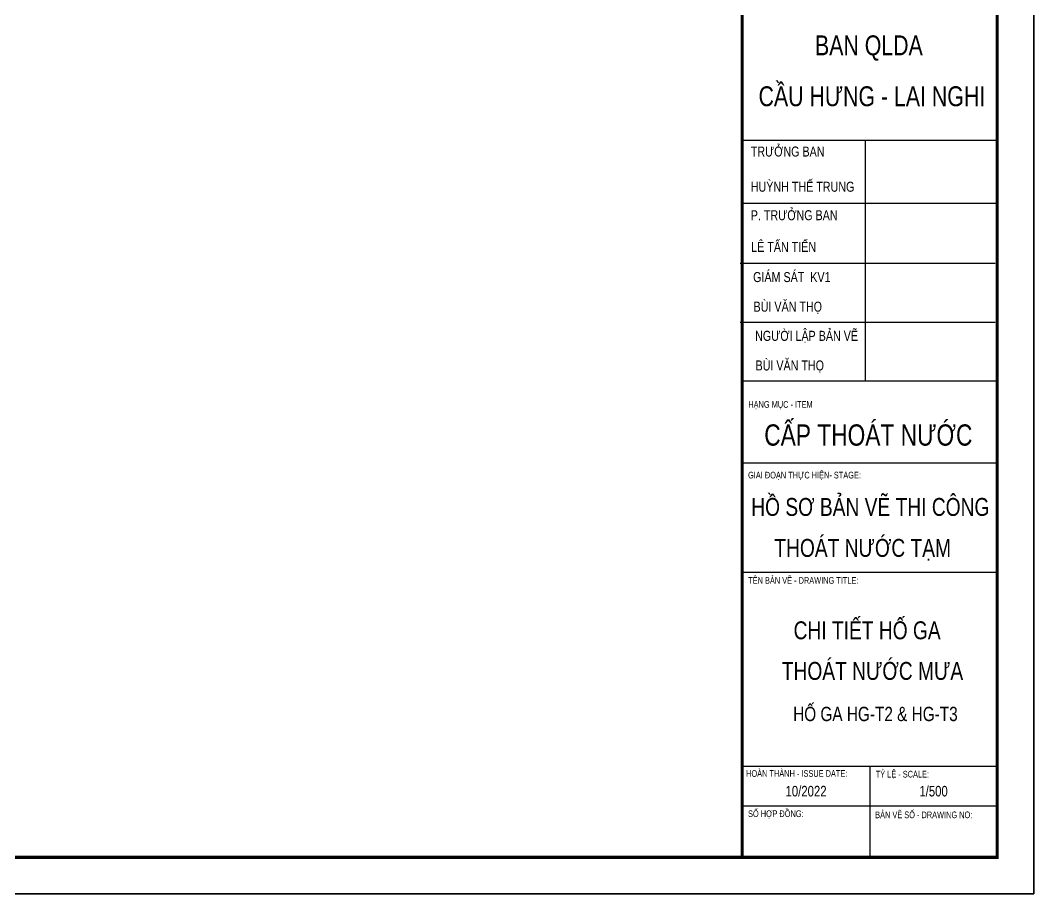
# Model space of a CAD drawing. Extents: x -2063571 to 559285, y 565862 to 1758715.
# Drawn here: x -2063065.2 to -2062731.4, y 565862.2 to 566150.1 of the extents above; entities that cross this region are included whole.
import ezdxf
from ezdxf.enums import TextEntityAlignment as Align

# ---------------------------------------------------------------- set-up
doc = ezdxf.new("R2010")
doc.units = 0
doc.header["$MEASUREMENT"] = 0
doc.layers.get('0').update_dxf_attribs({"linetype": 'CONTINUOUS'})
for name, color, linetype in [('B-3000', 5, 'CONTINUOUS'), ('Khung ten', 7, 'CONTINUOUS'), ('Ten ban ve', 31, 'CONTINUOUS')]:
    doc.layers.add(name, color=color, linetype=linetype)
doc.styles.add('VnAvantH Bold', font='VHAVANB_1.TTF', dxfattribs={"width": 0.8})

msp = doc.modelspace()

# ---------------------------------------------------------------- linework, layer by layer
for p, q in [((-2062827.353, 566110.602), (-2062743.353, 566110.602)), ((-2062827.353, 566110.602), (-2062743.353, 566110.602)), ((-2062827.353, 566110.602), (-2062743.353, 566110.602)), ((-2062827.353, 566110.602), (-2062743.353, 566110.602)), ((-2062826.95, 566110.602), (-2062742.95, 566110.602)), ((-2062786.893, 566110.602), (-2062786.893, 566031.277)), ((-2062826.95, 566089.802), (-2062742.95, 566089.802)), ((-2062828.009, 566070.047), (-2062744.009, 566070.047)), ((-2062828.009, 566070.047), (-2062744.009, 566070.047)), ((-2062828.009, 566070.047), (-2062744.009, 566070.047)), ((-2062828.009, 566050.65), (-2062744.009, 566050.65)), ((-2062828.009, 566050.65), (-2062744.009, 566050.65)), ((-2062828.009, 566050.65), (-2062744.009, 566050.65)), ((-2062827.353, 566031.277), (-2062743.353, 566031.277)), ((-2062827.353, 566031.277), (-2062743.353, 566031.277)), ((-2062827.353, 566031.277), (-2062743.353, 566031.277)), ((-2062827.353, 566004.228), (-2062743.353, 566004.228)), ((-2062827.353, 566004.228), (-2062743.353, 566004.228)), ((-2062827.353, 565968.195), (-2062743.353, 565968.195)), ((-2062827.353, 565968.195), (-2062743.353, 565968.195)), ((-2062827.353, 565968.195), (-2062743.353, 565968.195)), ((-2062827.353, 565904.221), (-2062743.353, 565904.221)), ((-2062827.353, 565904.221), (-2062743.353, 565904.221)), ((-2062785.353, 565904.221), (-2062785.353, 565874.221)), ((-2062827.353, 565891.221), (-2062743.353, 565891.221)), ((-2062827.353, 565891.221), (-2062785.353, 565891.221)), ((-2062785.353, 565874.221), (-2062743.353, 565874.221))]:
    msp.add_line(p, q)
at = {"layer": 'B-3000', "color": 1, "linetype": 'Continuous', "lineweight": 35, "flags": 128}
msp.add_lwpolyline([(-2062827.353, 566046.385), (-2062827.353, 565874.221), (-2063073.585, 565874.221), (-2063546.353, 565874.221), (-2063546.353, 566444.221), (-2062827.353, 566444.221), (-2062827.353, 566046.385)], close=True, dxfattribs=at)
at = {"layer": 'Khung ten', "color": 8}
for points in [[(-2063571.353, 566456.221), (-2062731.353, 566456.221), (-2062731.353, 565862.221), (-2063571.353, 565862.221)], [(-2063571.353, 565862.221), (-2062731.353, 565862.221), (-2062731.353, 566456.221), (-2063571.353, 566456.221)], [(-2063571.353, 566456.221), (-2062731.353, 566456.221), (-2062731.353, 565862.221), (-2063571.353, 565862.221)]]:
    msp.add_lwpolyline(points, close=True, dxfattribs=at)
at = {"layer": 'Khung ten', "const_width": 1}
msp.add_lwpolyline([(-2063546.353, 565874.221), (-2062743.353, 565874.221), (-2062743.353, 566444.221), (-2063546.353, 566444.221)], close=True, dxfattribs=at)
at = {"layer": 'Khung ten', "color": 1, "const_width": 1}
msp.add_lwpolyline([(-2062743.353, 566444.221), (-2062827.353, 566444.221), (-2062827.353, 565874.221), (-2062743.353, 565874.221)], close=True, dxfattribs=at)

# ---------------------------------------------------------------- texts
at = {"layer": 'Khung ten', "color": 3, "style": 'VnAvantH Bold', "width": 0.8}
for s, height, p in [('BAN QLDA  ', 6.5625, (-2062783.699, 566138.588)), ('CÇU H¦NG - LAI NGHI ', 6.5625, (-2062783.699, 566121.808)), ('Hå s¬ B¶N VÏ THI C¤NG ', 5.90625, (-2062784.307, 565986.768)), (' tho¸t n\xadíc t¹m', 5.90625, (-2062788.574, 565973.265)), ('chi tiÕt hè ga ', 5.90625, (-2062785.353, 565946.1)), ('tho¸t n\xadíc m\xada   ', 5.90625, (-2062781.831, 565932.718)), ('Hè GA HG-T2 & HG-T3', 4.725, (-2062783.499, 565919.119))]:
    msp.add_text(s, height=height, dxfattribs=at).set_placement(p, align=Align.CENTER)
at = {"layer": 'Khung ten', "style": 'VnAvantH Bold', "width": 0.8}
for s, height, p in [('tr\xadëng ban', 3.3, (-2062824.559, 566105.217)), ('p. tr\xadëng ban', 3.3, (-2062824.559, 566084.224)), ('gi¸m s¸t  kv1', 3.3, (-2062823.785, 566063.84)), ('ng\xadêi lËp b¶n vÏ', 3.3, (-2062823.128, 566044.467)), ('h¹ng môc - item', 2.2, (-2062825.375, 566022.404)), ('giai ®o¹n thùc hiÖn- stage:', 2.2, (-2062825.453, 565999.108)), ('tªn b¶n vÏ - drawing title:', 2.2, (-2062825.407, 565964.394)), ('Hoµn thµnh - issue date:', 2.2, (-2062826.096, 565900.766)), ('tû lÖ - scale:', 2.2, (-2062783.407, 565900.536)), ('sè hîp ®ång:', 2.2, (-2062825.449, 565887.506)), ('B¶n vÏ sè - drawing no:', 2.2, (-2062783.578, 565887.127))]:
    msp.add_text(s, height=height, dxfattribs=at).set_placement(p)
at = {"layer": 'Khung ten', "color": 31, "style": 'VnAvantH Bold', "width": 0.8}
for s, p in [('HUúNH THÕ TRUNG', (-2062824.553, 566093.614)), ('lª tÊn tiÕn', (-2062824.416, 566073.773)), ('bïi v¨n thä', (-2062823.641, 566054.079)), ('bïi v¨n thä', (-2062822.985, 566034.706))]:
    msp.add_text(s, height=3.3, dxfattribs=at).set_placement(p)
at = {"layer": 'Khung ten', "color": 1, "style": 'VnAvantH Bold', "width": 0.8}
msp.add_text('cÊp THO¸T N¦íC ', height=7, dxfattribs=at).set_placement((-2062784.795, 566009.926), align=Align.CENTER)
at = {"layer": 'Khung ten', "style": 'VnAvantH Bold', "width": 0.8}
msp.add_text('10/2022', height=3.5, dxfattribs=at).set_placement((-2062806.353, 565894.282), align=Align.CENTER)
at = {"layer": 'Ten ban ve', "style": 'VnAvantH Bold', "width": 0.8}
msp.add_text('1/500', height=3.5, dxfattribs=at).set_placement((-2062764.353, 565894.282), align=Align.CENTER)

doc.saveas('drawing.dxf')
